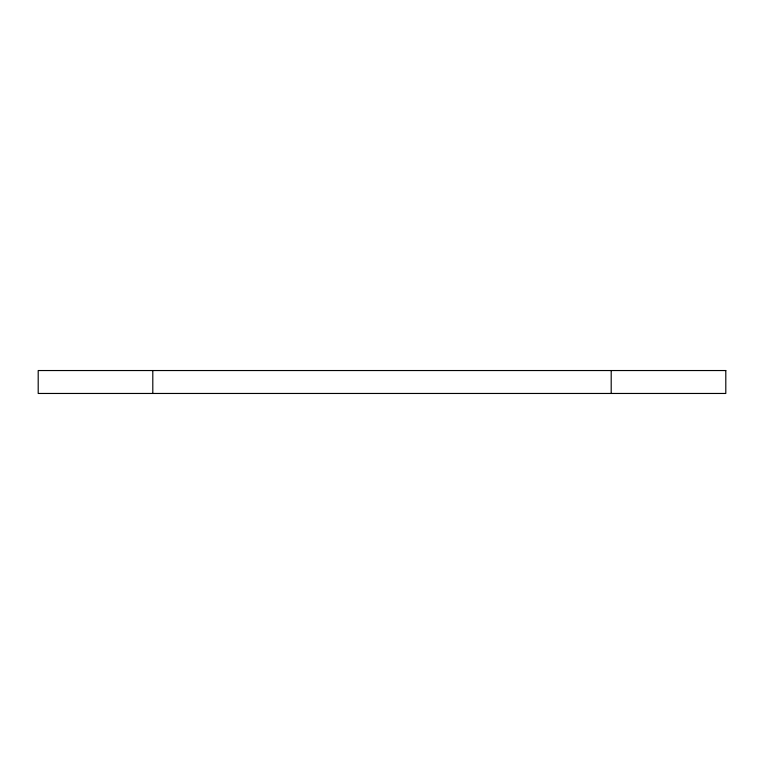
<?xml version="1.0" encoding="UTF-8"?>
<svg xmlns="http://www.w3.org/2000/svg" width="764" height="764" viewBox="0 0 764 764"><rect width="100%" height="100%" fill="white"/><g stroke="black" fill="none" stroke-linecap="round" stroke-linejoin="round"><path stroke-width="1.15" d="M611.2 370.54L611.2 393.46M152.8 370.54L152.8 393.46M725.8 370.54L38.2 370.54L38.2 393.46L725.8 393.46L725.8 370.54"/></g></svg>
